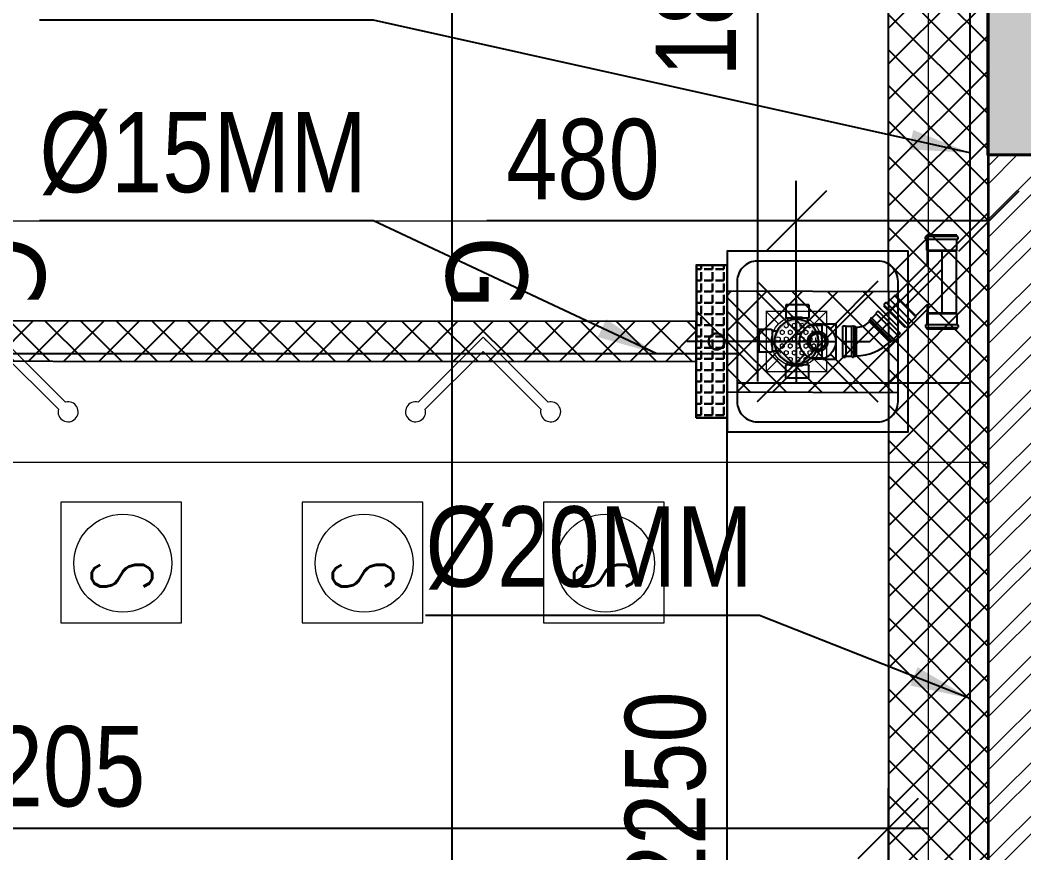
# Model space of a CAD drawing. Header units: inches. Extents: x 5899882 to 5988838, y -468923 to -96891.
# Drawn here: x 5951465 to 5953961, y -276803 to -274730 of the extents above; entities that cross this region are included whole.
import ezdxf

# ---------------------------------------------------------------- set-up
doc = ezdxf.new("R2010")
doc.units = ezdxf.units.IN
doc.header["$MEASUREMENT"] = 0
doc.linetypes.add('1', pattern=[0])
doc.layers.get('Defpoints').update_dxf_attribs({"color": 8})
for name, color, linetype in [('0- SLC ARCH LAYOUT', 7, 'Continuous'), ('0- SLC DIMENSION', 7, 'Continuous'), ('0-SLC RCC 2ND. FLOOR', 7, 'Continuous'), ('0-SLC-40 MM Waste water pipe', 3, 'Continuous'), ('0-SLC-75MM WASTE PIPE', 6, 'Continuous'), ('0-SLC-DOMESTIC LINE', 5, 'DOMESTIC_LINE'), ('0-SLC-Multi nahani trap', 6, 'Continuous'), ('0-SLC-Raised portion', 1, 'Continuous'), ('0-SLC-Toilet fixture', 5, 'Continuous'), ('A-WALL-PATT', 252, 'Continuous')]:
    doc.layers.add(name, color=color, linetype=linetype)
for name, color, linetype, lineweight in [('0-SLC-100 mm Multi nahani trap jali', 253, 'Continuous', 13), ('ARCL-HATCH-B', 8, 'Continuous', 5), ('ARLC-COL', 8, 'Continuous', 30), ('ARLC-FUR (NOMN)', 8, 'Continuous', 9), ('ARLC-FURN', 8, 'Continuous', 9), ('ARLC-GAS BURNER', 8, 'Continuous', 5), ('ARLC-HATCH-C', 8, 'Continuous', 5), ('ARLC-SINK', 8, 'Continuous', 9), ('ARLC-WALL', 8, 'Continuous', 15)]:
    doc.layers.add(name, color=color, linetype=linetype, lineweight=lineweight)
doc.styles.add('ARIAL', font='tahoma.ttf')
doc.styles.add('RS', font='simplex8.shx', dxfattribs={"width": 0.6, "height": 150})
doc.styles.get("Standard").update_dxf_attribs({"font": 'arial.ttf'})
doc.styles.add('swis cn bt', font='swissc.ttf')
doc.linetypes.add('DOMESTIC_LINE', pattern='A,0.5,-0.2,["DWS",ARIAL,S=0.1,R=0,X=-0.1,Y=-0.05],-0.25', length=0.95)
doc.dimstyles.new('SLC', dxfattribs={"dimtxt": 200, "dimasz": 150, "dimexe": 100, "dimexo": 0, "dimgap": 50, "dimtad": 1, "dimdec": 0, "dimrnd": 5, "dimzin": 1, "dimdsep": 46, "dimtxsty": 'swis cn bt', "dimblk": 'OBLIQUE', "dimcen": 60, "dimdle": 100, "dimclrd": 256, "dimclre": 256, "dimclrt": 256, "dimazin": 0, "dimtfac": 1, "dimtdec": 0, "dimtofl": 0, "dimtmove": 0, "dimatfit": 3, "dimfxl": 0.18, "dimtolj": 1, "dimtzin": 0, "dimarcsym": 0})

# ---------------------------------------------------------------- blocks, each defined once
blk = doc.blocks.new('SINK1')
at = {"color": 0}
for p, q in [((5972703.299730833, -133859.151868508), (5972821.479925681, -133977.3320633546)), ((5972885.119535987, -133977.3320633546), (5973003.299730835, -133859.151868508)), ((5972703.299730833, -134159.1518685084), (5972821.479925681, -134040.9716736618)), ((5972885.119535987, -134040.9716736618), (5973003.299730835, -134159.1518685084))]:
    blk.add_line(p, q, dxfattribs=at)
blk.add_lwpolyline([(5973078.299730834, -134234.1518685082), (5973078.299730834, -133784.1518685082), (5972628.299730835, -133784.1518685082), (5972628.299730835, -134234.1518685082)], close=True, dxfattribs=at)
blk.add_lwpolyline([(5973053.299730834, -134159.1518685082), (5973053.299730834, -133859.1518685082, 0.4142135623758229), (5973003.299730835, -133809.1518685082), (5972703.299730833, -133809.1518685082, 0.4142135623758229), (5972653.299730835, -133859.1518685082), (5972653.299730835, -134159.1518685082, 0.4142135623758227), (5972703.299730833, -134209.1518685082), (5973003.299730835, -134209.1518685082, 0.4142135623758229)], format="xyb", close=True, dxfattribs=at)
for radius in [45, 25]:
    blk.add_circle((5972853.299730834, -134009.1518685081), radius, dxfattribs=at)
blk = doc.blocks.new('GAS')
at = {"layer": 'ARLC-GAS BURNER'}
for points in [[(5808683.244231747, -109247.083355071), (5808674.405396984, -109238.2445203066), (5808835.872781388, -109076.7771359021)], [(5808853.550450919, -109382.0342351813), (5808709.760736044, -109238.2445203067), (5808853.550450919, -109094.4548054319)], [(5808683.244231747, -109229.4056855422), (5808674.405396984, -109238.2445203066), (5808835.872781388, -109399.7119047111)]]:
    blk.add_lwpolyline(points, dxfattribs=at)
for centre, start, end in [((5808860.020927047, -109070.3066597753), 254.999999976598, 195.0000000364198), ((5808860.020927047, -109406.1823808379), 164.9999999651099, 105.0000000234019)]:
    blk.add_arc(centre, 24.99999999999998, start, end, dxfattribs=at)
at = {"layer": 'ARLC-GAS BURNER', "insert": (5808513.50341064, -109230.7003649414), "char_height": 200, "attachment_point": 5, "style": 'ARIAL'}
blk.add_mtext('\\A1;G', dxfattribs=at)
blk = doc.blocks.new('A$C3DAD2E9A')
at = {"layer": 'ARCL-HATCH-B'}
h = blk.add_hatch(dxfattribs=at)
h.set_pattern_fill('ANSI32', color=256, scale=250)
h.set_pattern_definition([(45, (-5806111.699348602, 109613.299867685), (-66.29126073623883, 66.29126073623884), []), (45, (-5806067.505174852, 109613.299867685), (-66.29126073623883, 66.29126073623884), [])])
h.paths.add_polyline_path([(8887.21052536089, -1018.500000001834), (8687.21052536089, -1018.500000001834), (8687.21052536089, -3158.500000001834), (8887.21052536089, -3158.500000001834)])
at = {"layer": 'ARLC-HATCH-C', "ltscale": 0.1}
blk.add_hatch(color=256, dxfattribs=at).paths.add_polyline_path([(8687.21052536089, -1018.500000001834), (8687.21052536089, 181.4999999981665), (8917.21052536089, 181.4999999981665), (8917.21052536089, -1018.500000001834)])
at = {"layer": 'ARLC-COL'}
blk.add_lwpolyline([(8917.21052536089, 181.4999999981665), (8917.21052536089, -1018.500000001834), (8687.21052536089, -1018.500000001834), (8687.21052536089, 181.4999999981665)], close=True, dxfattribs=at)
at = {"layer": 'ARLC-FUR (NOMN)'}
for centre in [(6534.35767915193, -2035.402599344015), (7134.35767915193, -2035.402599344015), (7734.35767915193, -2035.402599344015)]:
    blk.add_circle(centre, 121.8124338106163, dxfattribs=at)
at = {"layer": 'ARLC-FURN'}
for p, q in [((2052.245336029679, -1183.50000000374), (8687.210525361821, -1183.500000003711)), ((2052.245336029679, -1783.500000003725), (8687.210525361821, -1783.500000003711))]:
    blk.add_line(p, q, dxfattribs=at)
for points in [[(6380.245336029679, -1883.500000003711), (6380.245336029679, -2183.500000003711), (6680.245336029679, -2183.500000003711), (6680.245336029679, -1883.500000003711)], [(6980.245336029679, -1883.500000003711), (6980.245336029679, -2183.500000003711), (7280.245336029679, -2183.500000003711), (7280.245336029679, -1883.500000003711)], [(7580.245336029679, -1883.500000003711), (7580.245336029679, -2183.500000003711), (7880.245336029679, -2183.500000003711), (7880.245336029679, -1883.500000003711)]]:
    blk.add_lwpolyline(points, close=True, dxfattribs=at)
at = {"layer": 'ARLC-WALL'}
blk.add_line((8537.210525369272, 5491.499999995212), (8537.210525369272, -3883.500000003696), dxfattribs=at)
at = {"layer": 'ARLC-WALL', "ltscale": 0.1}
blk.add_line((8687.21052536089, -1018.500000001834), (8687.21052536089, -3158.500000001834), dxfattribs=at)
at = {"layer": 'ARLC-GAS BURNER', "rotation": 270.0000000000002}
for p in [(115468.4898563121, 5807201.520927045), (116668.4898563121, 5807201.520927045)]:
    blk.add_blockref('GAS', p, dxfattribs=at)
at = {"layer": 'ARLC-SINK', "rotation": 180.0000000000001}
blk.add_blockref('SINK1', (5981115.510256198, -135492.6518684888), dxfattribs=at)
at = {"layer": 'ARLC-FUR (NOMN)', "style": 'RS', "width": 0.6}
for p in [(6606.890170818195, -2105.173395540813), (7206.890170818195, -2105.173395540813), (7806.890170818195, -2105.173395540813)]:
    blk.add_text('S ', height=150, rotation=90.00000000000024, dxfattribs=at).set_placement(p)
blk = doc.blocks.new('FD COVER')
at = {"layer": '0-SLC-100 mm Multi nahani trap jali'}
h = blk.add_hatch(color=1, dxfattribs=at)
h.paths.add_polyline_path([(52.42478098189464, 6.050435e-10, 1.000000078138127), (-52.42478098084241, 6.050435e-10, 1.000000078138127)])
h.paths.add_polyline_path([(-49.71315437835783, 6.050435e-10, -1), (49.71315437941008, 6.050435e-10, -1)], flags=16)
h = blk.add_hatch(dxfattribs=at)
h.set_pattern_fill('HEX', color=1, scale=45.19377670807633, style=0)
h.set_pattern_definition([(0, (-4759.383808100866, 4380.385599033102), (0, 9.784739682974397), [5.649222088509541, -11.29844417701908]), (120, (-4759.383808100866, 4380.385599033102), (-8.473833134873521, -4.892369841487196), [5.649222088509535, -11.29844417701907]), (59.99999999999999, (-4753.734586012357, 4380.385599033102), (-8.473833134873521, 4.892369841487199), [5.649222088509541, -11.29844417701908])])
h.paths.add_polyline_path([(-49.71315437888396, 0, 1), (49.71315437888396, 0, 1)])
at = {"layer": '0-SLC-100 mm Multi nahani trap jali', "color": 1, "ltscale": 3}
for p, q in [((-75, 75), (-44.19417382415895, 44.19417382415949)), ((75, 75), (44.19417382415923, 44.19417382415923)), ((-44.19417382415922, -44.19417382415922), (-75, -75)), ((44.19417382415949, -44.19417382415895), (75, -75))]:
    blk.add_line(p, q, dxfattribs=at)
at = {"layer": '0-SLC-100 mm Multi nahani trap jali', "color": 1, "ltscale": 3, "const_width": 3.75}
blk.add_lwpolyline([(-75, -75), (75, -75), (75, 75), (-75, 75)], close=True, dxfattribs=at)
at = {"layer": '0-SLC-100 mm Multi nahani trap jali', "color": 1, "ltscale": 3}
blk.add_circle((0, 0), 62.5, dxfattribs=at)
blk = doc.blocks.new('A$C52224D05')
at = {"layer": '0-SLC-Multi nahani trap', "linetype": 'Continuous'}
h = blk.add_hatch(color=256, dxfattribs=at)
h.paths.add_polyline_path([(58.08742602542043, 9.313226e-10, 1.000000078138127), (-57.91257397457957, 9.313226e-10, 1.000000078138127)])
h.paths.add_polyline_path([(-54.91257397457957, 9.313226e-10, -1), (55.08742602542042, 9.313226e-10, -1)], flags=16)
for p, q in [((0, 103.7312996429391), (0, -103.7312996429391)), ((-25.91600441420451, 91.37098850309849), (-25.91600441420451, 77.78655081707984)), ((31.06073977099732, 91.37098850309849), (-25.91600441420451, 91.37098850309849)), ((-25.91600441420451, 77.78655081707984), (-25.91600441420451, 60.20819780742749)), ((31.06073977099732, 91.37098850309849), (31.06073977099732, 77.78655081707984)), ((31.06073977099732, 77.78655081707984), (31.06073977099732, 60.20819780742749)), ((28.73515838012099, 57.88261641003192), (-23.59042301634326, 57.88261641003192)), ((-22.42763231787831, 57.88261641003192), (-22.42763231787831, 50.1803960511461)), ((27.57236768119037, 57.88261641003192), (27.57236768119037, 47.64008797379211)), ((-78.16838792851195, 26.74418604793027), (-93.74269066937269, 26.74418604793027)), ((-93.74269066937269, -30.23255813727156), (-93.74269066937269, 26.74418604793027)), ((-62.57989996718243, 26.74418604793027), (-78.16838792851195, 26.74418604793027)), ((41.11180901946499, 41.00000000046565), (62.99270941969007, 41.00000000046565)), ((62.99270941969007, -41.49999999767167), (62.99270941969007, 41.50000000093132)), ((65.49270941643043, 44.00000000046566), (73.99270941829309, 44.00000000046566)), ((73.99270941829309, 44.00000000046566), (97.79270941950381, 44.00000000046566)), ((97.79270941950381, -44), (97.79270941950381, 44.00000000046566)), ((-96.31505834776907, 0), (95.2203417411074, 0)), ((-60.2543185763061, -27.9069767431356), (-60.2543185763061, 24.41860465379432)), ((-60.2543185763061, 23.2558139548637), (-50.5343807558529, 23.2558139548637)), ((-78.16838792851195, -30.23255813727156), (-93.74269066937269, -30.23255813727156)), ((-62.57989996718243, -30.23255813727156), (-77.72195845888926, -30.23255813727156)), ((-60.2543185763061, -26.74418604420498), (-50.5343807558529, -26.74418604420498)), ((27.57236768119037, -57.88261641003192), (27.57236768119037, -47.64008797379211)), ((41.11180901946499, -41.00000000046565), (62.99270941969007, -41.00000000046565)), ((65.49270941643043, -44), (73.99270941829309, -44)), ((73.99270941829309, -44), (97.79270941950381, -44)), ((-25.91600441420451, -77.78655081707984), (-25.91600441420451, -60.20819780742749)), ((28.73515838012099, -57.88261641003192), (-23.59042301634326, -57.88261641003192)), ((-22.42763231787831, -57.88261641003192), (-22.42763231787831, -50.18039605068043)), ((31.06073977099732, -77.78655081707984), (31.06073977099732, -60.20819780742749)), ((-25.91600441420451, -91.37098850309849), (-25.91600441420451, -77.78655081707984)), ((31.06073977099732, -91.37098850309849), (-25.91600441420451, -91.37098850309849)), ((31.06073977099732, -91.37098850309849), (31.06073977099732, -77.78655081707984))]:
    blk.add_line(p, q, dxfattribs=at)
blk.add_circle((0.0874260249547661, 0), 55, dxfattribs=at)
for centre, radius, start, end in [((-23.59042301634326, 60.20819780742749), 2.325581395348836, 180, 270), ((28.73515838012099, 60.20819780742749), 2.325581395348836, 270, 0), ((-62.57989996718243, 24.41860465379432), 2.325581395348836, 0, 90), ((65.49270941643043, 41.50000000093132), 2.5, 90, 180), ((-62.57989996718243, -27.9069767431356), 2.325581395348836, 270, 0), ((65.49270941643043, -41.49999999767167), 2.5, 180, 270), ((-23.59042301634326, -60.20819780742749), 2.325581395348836, 90, 180), ((28.73515838012099, -60.20819780742749), 2.325581395348836, 0, 90)]:
    blk.add_arc(centre, radius, start, end, dxfattribs=at)
blk = doc.blocks.new('A$C23A5667F')
at = {"color": 0}
for p, q in [((-192.6913607968017, 121.9806826775893), (-121.9806826785207, 192.6913607963361)), ((-190.9235938440542, 117.8558931206353), (-117.8558931215666, 190.9235938433558)), ((-183.8525260319001, 110.784825308714), (-110.7848253096454, 183.8525260314345)), ((-119.0344044235535, 189.7450825413689), (-121.9806826785207, 192.6913607963361)), ((-110.784825310111, 187.3880599373951), (-114.3203592158388, 190.9235938433558)), ((-86.8694213014096, 157.580099419225), (-111.9633366118651, 182.6740147294476)), ((-157.3360217374283, 86.62534361844881), (-86.62534361938015, 157.3360217371955)), ((-153.8004878314677, 86.62534361844881), (-86.62534361891448, 153.8004878307692)), ((-86.62534361914732, 156.9908437686972), (-86.62534361891448, 153.8004878307692)), ((-86.62534361891448, 153.8004878307692), (19.67514421232045, 47.49999999953433)), ((-189.7450825420674, 119.0344044226222), (-192.6913607968017, 121.9806826775893)), ((-187.3880599383264, 110.784825308714), (-190.9235938440542, 114.3203592146747)), ((-157.5800994199235, 86.86942130047831), (-182.6740147301461, 111.9633366107009)), ((-156.99084376893, 86.62534361844881), (-153.8004878314677, 86.62534361844881)), ((-153.8004878314677, 86.62534361844881), (-114.6751442127861, 47.49999999953433)), ((-193.3345188032836, 50.00000000046566), (-197.5011854700278, 50.00000000046566)), ((-197.5011854716576, -49.99999999953434), (-197.5011854700278, 50.00000000046566)), ((-193.3345188049134, -51.66666666604577), (-193.3345188032836, 51.66666666744276)), ((-185.8345188032835, 54.16666666697711), (-190.8345188032835, 54.16666666697711)), ((-183.3345188049134, -51.66666666604577), (-183.3345188030507, 51.66666666697711)), ((-147.846363438759, 50), (-183.3345188032835, 50.00000000046566)), ((-147.5011854716576, -50), (-147.5011854700278, 50)), ((-147.2571077877655, 49.75592231750488), (-145.0011854700278, 47.49999999953433)), ((-145.0011854716576, -47.5), (-145.0011854700278, 47.49999999953433)), ((63.43635557335801, 49.75592231750488), (61.1804332556203, 47.49999999953433)), ((61.18043325725011, -47.5), (61.1804332556203, 47.49999999953433)), ((63.68043325701727, -50), (63.6804332556203, 50)), ((64.02561122435145, 50), (99.51376658864321, 50.00000000046566)), ((99.513766590273, -51.66666666604577), (99.51376658864321, 51.66666666697711)), ((102.013766588876, 54.16666666697711), (107.0137665886432, 54.16666666697711)), ((109.513766590273, -51.66666666604577), (109.5137665891088, 51.66666666744276)), ((109.5137665891088, 50.00000000046566), (113.6804332556203, 50.00000000046566)), ((113.6804332570173, -49.99999999953434), (113.6804332556203, 50.00000000046566)), ((-193.3345188049134, -49.99999999953434), (-197.5011854716576, -49.99999999953434)), ((-185.8345188049134, -54.16666666604577), (-190.8345188051462, -54.16666666604577)), ((-147.846363440156, -50), (-183.3345188049134, -49.99999999953434)), ((-147.2571077893953, -49.75592231750488), (-145.0011854716576, -47.5)), ((63.436355574755, -49.75592231750488), (61.18043325725011, -47.5)), ((64.0256112255156, -50), (99.513766590273, -49.99999999953434)), ((102.013766590273, -54.16666666604577), (107.0137665905058, -54.16666666604577)), ((109.513766590273, -49.99999999953434), (113.6804332570173, -49.99999999953434))]:
    blk.add_line(p, q, dxfattribs=at)
at = {"color": 8}
for points in [[(-120.2129157250747, 120.212915724609), (0, 0)], [(61.18043325631878, 0), (-145.0011854709591, 0)]]:
    blk.add_lwpolyline(points, dxfattribs=at)
at = {"color": 0}
for points in [[(-145.0011854700278, 47.49999999953433), (-114.6751442127861, 47.49999999953433)], [(19.67514421232045, 47.49999999953433), (61.1804332556203, 47.49999999953433)], [(61.18043325725011, -47.5), (-145.0011854716576, -47.5)]]:
    blk.add_lwpolyline(points, dxfattribs=at)
for centre, radius, start, end in [((-116.0881261685863, 189.1558268903754), 2.499999999997462, 45.00000000943295, 134.999999990567), ((-112.5525922628585, 185.6202929848804), 2.499999999997462, 314.999999990567, 45.00000000943295), ((-87.45867695240305, 156.9908437686972), 0.8333333333324889, 0, 45.00000000943295), ((-189.1558268910739, 116.088126167655), 2.499999999997462, 134.999999990567, 225.000000009433), ((-185.6202929851133, 112.5525922616944), 2.499999999997462, 225.000000009433, 314.999999990567), ((-156.99084376893, 87.45867695193735), 0.8333333333324889, 225.000000009433, 270), ((-190.8345188032835, 51.66666666697711), 2.499999999997462, 90, 180), ((-185.8345188032835, 51.66666666697711), 2.499999999997462, 0, 90), ((-147.846363438759, 49.16666666651146), 0.8333333333324889, 45.00000000943295, 90), ((64.02561122435145, 49.16666666651146), 0.8333333333324889, 90, 134.999999990567), ((102.013766588876, 51.66666666697711), 2.499999999997462, 90, 180), ((107.013766588876, 51.66666666697711), 2.499999999997462, 0, 90), ((-190.8345188049134, -51.66666666604577), 2.499999999997462, 180, 270), ((-185.8345188049134, -51.66666666604577), 2.499999999997462, 270, 0), ((-147.846363440156, -49.16666666651146), 0.8333333333324889, 270, 314.999999990567), ((64.0256112255156, -49.16666666651146), 0.8333333333324889, 225.000000009433, 270), ((102.013766590273, -51.66666666604577), 2.499999999997462, 180, 270), ((107.013766590273, -51.66666666604577), 2.499999999997462, 270, 0)]:
    blk.add_arc(centre, radius, start, end, dxfattribs=at)
blk = doc.blocks.new('1248')
at = {"color": 0}
for p, q in [((-21.3961457957048, 74.33709508599712), (-19.46349067252595, 74.95116761303505)), ((-19.46349067252595, 74.95116761303505), (-14.99072858493309, 70.47801269276533)), ((-21.3961457957048, 74.33709508599712), (-74.33522079500837, 21.40265661221929)), ((-15.58175697969273, 68.61844848259352), (-68.61708484450355, 15.58776557364035)), ((-57.93378595379181, 4.903528393246233), (-4.898458089097402, 57.9342113021994)), ((-1.488584969774819, 54.52403870108536), (-54.52391283423641, 1.493355792248619)), ((-52.08302221598568, -0.9477492038859054), (0.9523056485923008, 52.08293370483443)), ((-52.08302221598568, -0.9477492038859054), (0.9523056485923008, 52.08293370483443)), ((-15.58175697969273, 68.61844848259352), (-14.99072858493309, 70.47801269276533)), ((-4.898458089097402, 57.9342113021994), (-15.58175697969273, 68.61844848259352)), ((-4.898458089097402, 57.9342113021994), (-2.962289048940873, 58.54940032598097)), ((-2.962289048940873, 58.54940032598097), (-0.8732262110570443, 56.46015401044859)), ((-1.488584969774819, 54.52403870108536), (-0.8732262110570443, 56.46015401044859)), ((0.9523056485923008, 52.08293370483443), (-1.488584969774819, 54.52403870108536)), ((0.8416492305696008, 49.27756771061104), (0.9523056485923008, 52.08293370483443)), ((0.8416492305696008, 49.27756771061104), (-49.27764686057343, -0.8373388178879395)), ((34.24933312076611, -35.43964225519449), (34.25244122289587, 35.43664633517619)), ((34.25244122289587, 35.43664633517619), (36.1580692374846, 37.49841844127514)), ((36.1580692374846, 37.49841844127514), (36.15478030010127, -37.50158148654737)), ((36.1580692374846, 37.49841844127514), (36.15478030010127, -37.50158148654737)), ((36.1580692374846, 37.49841844127514), (39.61016123718582, 37.49826705839951)), ((39.60687229956965, -37.50173286930658), (39.61016123718582, 37.49826705839951)), ((39.61016123718582, 37.49826705839951), (40.54423521808348, 39.30234980932437)), ((43.49874577869194, 39.302220246871), (40.54423521808348, 39.30234980932437)), ((44.43266152730211, 37.49805557949004), (43.49874577869194, 39.302220246871)), ((44.43266152730211, 37.49805557949004), (44.42937258980236, -37.50194434798323)), ((44.43266152730211, 37.49805557949004), (59.54179028223734, 37.49739300657529)), ((59.53850134497043, -37.50260692124721), (59.54179028223734, 37.49739300657529)), ((59.54179028223734, 37.49739300657529), (60.47586426325143, 39.30147575761657)), ((66.82376651617233, 39.30119738634676), (60.47586426325143, 39.30147575761657)), ((66.82376651617233, 39.30119738634676), (67.75768226652872, 37.49703271919861)), ((67.75439332914539, -37.50296720850747), (67.75768226652872, 37.49703271919861)), ((-74.33522079500837, 21.40265661221929), (-75.04170177713968, 19.46141865232494)), ((-75.04170177713968, 19.46141865232494), (-70.55325388605706, 14.97257655137218)), ((-68.61708484450355, 15.58776557364035), (-70.55325388605706, 14.97257655137218)), ((-57.93378595379181, 4.903528393246233), (-68.61708484450355, 15.58776557364035)), ((-57.93378595379181, 4.903528393246233), (-58.54914471390657, 2.967413085396401)), ((-58.54914471390657, 2.967413085396401), (-56.46008187602274, 0.878166769980453)), ((-54.52391283423641, 1.493355792248619), (-56.46008187602274, 0.878166769980453)), ((-52.08302221598568, -0.9477492038859054), (-54.52391283423641, 1.493355792248619)), ((-49.27764686057343, -0.8373388178879395), (-52.08302221598568, -0.9477492038859054)), ((34.24933312076611, -35.43964225519449), (36.15478030010127, -37.50158148654737)), ((36.15478030010127, -37.50158148654737), (39.60687229956965, -37.50173286930658)), ((39.60687229956965, -37.50173286930658), (40.54078805027528, -39.30589753657114)), ((43.49529861088377, -39.30602709925734), (40.54078805027528, -39.30589753657114)), ((44.42937258980236, -37.50194434798323), (43.49529861088377, -39.30602709925734)), ((44.42937258980236, -37.50194434798323), (59.53850134497043, -37.50260692124721)), ((59.53850134497043, -37.50260692124721), (60.47241709521038, -39.30677158816252)), ((66.8203193481313, -39.30704995943235), (60.47241709521038, -39.30677158816252)), ((67.75439332914539, -37.50296720850747), (66.8203193481313, -39.30704995943235))]:
    blk.add_line(p, q, dxfattribs=at)
at = {"color": 8}
blk.add_lwpolyline([(-47.86568329529837, 47.8698758491082), (0, 0), (67.75603779789526, -0.0029672445962206)], dxfattribs=at)
at = {"color": 0}
for major_axis, ratio, start_param, end_param in [((0.0007284844286851, 47.25085910002532), 0.9999998811360696, 2.3561660550722, 3.141564218468798), ((0.0048137524652744, 118.1271476661954), 0.9999998811396335, 2.356191388299226, 3.141589551693978)]:
    blk.add_ellipse((34.25451329140924, 82.68750539550092), major_axis=major_axis, ratio=ratio, start_param=start_param, end_param=end_param, dxfattribs=at)
blk = doc.blocks.new('A$C77C3199A')
at = {"layer": 'ARLC-HATCH-C', "ltscale": 0.1}
blk.add_hatch(color=0, dxfattribs=at).paths.add_polyline_path([(8684.999999046326, -1020), (8684.999999046326, 180), (8914.999999046326, 180), (8914.999999046326, -1020)])
at = {"layer": 'ARLC-COL', "color": 0}
blk.add_lwpolyline([(8914.999999046326, 180), (8914.999999046326, -1020), (8684.999999046326, -1020), (8684.999999046326, 180)], close=True, dxfattribs=at)
at = {"layer": 'ARLC-WALL', "color": 30, "ltscale": 0.1}
blk.add_line((8684.999999046326, -1020), (8684.999999046326, -3160), dxfattribs=at)
blk = doc.blocks.new('_OBLIQUE')
at = {"color": 0, "linetype": 'ByBlock'}
blk.add_line((-0.5, -0.5), (0.5, 0.5), dxfattribs=at)
blk = doc.blocks.new('*D346')
at = {"layer": '0- SLC DIMENSION', "lineweight": -2, "transparency": 16777216}
for p, q in [((5952539.308657853, -278030.0162542238), (5952539.308657853, -267730.0280745073)), ((5953623.287224021, -267830.0280745073), (5952439.308657853, -267830.0280745073)), ((5953624.424282954, -277930.0162542238), (5952439.308657853, -277930.0162542238))]:
    blk.add_line(p, q, dxfattribs=at)
at = {"layer": 'Defpoints', "color": 0, "transparency": 16777216}
for p in [(5952539.308657853, -267830.0280745073), (5953623.287224021, -267830.0280745073), (5953624.424282954, -277930.0162542238)]:
    blk.add_point(p, dxfattribs=at)
at = {"layer": '0- SLC DIMENSION', "lineweight": -2, "transparency": 16777216, "xscale": 150, "yscale": 150, "zscale": 150}
for p, rotation in [((5952539.308657853, -267830.0280745073), 90), ((5952539.308657853, -277930.0162542238), 270)]:
    blk.add_blockref('_OBLIQUE', p, dxfattribs=dict(at, rotation=rotation))
at = {"layer": '0- SLC DIMENSION', "transparency": 16777216, "insert": (5952386.64632019, -272880.0221643646), "char_height": 200, "attachment_point": 5, "rotation": 90, "style": 'swis cn bt'}
blk.add_mtext('\\A1;10100', dxfattribs=at)
blk = doc.blocks.new('*D351')
at = {"layer": '0- SLC DIMENSION', "lineweight": -2, "transparency": 16777216}
for p, q in [((5949418.45896226, -277678.2856326913), (5949418.45896226, -276641.5)), ((5953624.410208222, -277680.051343483), (5953624.410208222, -276641.5)), ((5949318.45896226, -276741.5), (5953724.410208222, -276741.5))]:
    blk.add_line(p, q, dxfattribs=at)
at = {"layer": 'Defpoints', "color": 0, "transparency": 16777216}
for p in [(5953624.410208222, -276741.5), (5949418.45896226, -277678.2856326913), (5953624.410208222, -277680.051343483)]:
    blk.add_point(p, dxfattribs=at)
at = {"layer": '0- SLC DIMENSION', "lineweight": -2, "transparency": 16777216, "xscale": 150, "yscale": 150, "zscale": 150, "rotation": 180}
blk.add_blockref('_OBLIQUE', (5949418.45896226, -276741.5), dxfattribs=at)
at = {"layer": '0- SLC DIMENSION', "lineweight": -2, "transparency": 16777216, "xscale": 150, "yscale": 150, "zscale": 150}
blk.add_blockref('_OBLIQUE', (5953624.410208222, -276741.5), dxfattribs=at)
at = {"layer": '0- SLC DIMENSION', "transparency": 16777216, "insert": (5951521.434585242, -276588.7077922078), "char_height": 200, "attachment_point": 5, "style": 'swis cn bt'}
blk.add_mtext('\\A1;4205', dxfattribs=at)
blk = doc.blocks.new('*D354')
at = {"layer": '0- SLC DIMENSION', "lineweight": -2, "transparency": 16777216}
for p, q in [((5953394.947156975, -275530.0347612816), (5953394.947156975, -275130.028073)), ((5953874.15395355, -275529.9807853522), (5953874.15395355, -275130.028073)), ((5953394.947156975, -275230.028073), (5952625.993506494, -275230.028073)), ((5953874.15395355, -275230.028073), (5953294.947156975, -275230.028073))]:
    blk.add_line(p, q, dxfattribs=at)
at = {"layer": 'Defpoints', "color": 0, "transparency": 16777216}
for p in [(5953874.15395355, -275230.028073), (5953394.947156975, -275530.0347612816), (5953874.15395355, -275529.9807853522)]:
    blk.add_point(p, dxfattribs=at)
at = {"layer": '0- SLC DIMENSION', "lineweight": -2, "transparency": 16777216, "xscale": 150, "yscale": 150, "zscale": 150, "rotation": 180}
blk.add_blockref('_OBLIQUE', (5953394.947156975, -275230.028073), dxfattribs=at)
at = {"layer": '0- SLC DIMENSION', "lineweight": -2, "transparency": 16777216, "xscale": 150, "yscale": 150, "zscale": 150}
blk.add_blockref('_OBLIQUE', (5953874.15395355, -275230.028073), dxfattribs=at)
at = {"layer": '0- SLC DIMENSION', "transparency": 16777216, "insert": (5952864.5, -275077.3657353376), "char_height": 200, "attachment_point": 5, "style": 'swis cn bt'}
blk.add_mtext('\\A1;480', dxfattribs=at)
blk = doc.blocks.new('*D355')
at = {"layer": '0- SLC DIMENSION', "lineweight": -2, "transparency": 16777216}
for p, q in [((5953223.287224981, -277881.5169692873), (5953223.287224981, -275430.0347612816)), ((5953394.947156975, -275530.0347612816), (5953123.287224981, -275530.0347612816)), ((5953448.384739916, -277781.5169692873), (5953123.287224981, -277781.5169692873))]:
    blk.add_line(p, q, dxfattribs=at)
at = {"layer": 'Defpoints', "color": 0, "transparency": 16777216}
for p in [(5953223.287224981, -275530.0347612816), (5953394.947156975, -275530.0347612816), (5953448.384739916, -277781.5169692873)]:
    blk.add_point(p, dxfattribs=at)
at = {"layer": '0- SLC DIMENSION', "lineweight": -2, "transparency": 16777216, "xscale": 150, "yscale": 150, "zscale": 150}
for p, rotation in [((5953223.287224981, -275530.0347612816), 90), ((5953223.287224981, -277781.5169692873), 270)]:
    blk.add_blockref('_OBLIQUE', p, dxfattribs=dict(at, rotation=rotation))
at = {"layer": '0- SLC DIMENSION', "transparency": 16777216, "insert": (5953070.495017189, -276655.7758652834), "char_height": 200, "attachment_point": 5, "rotation": 90, "style": 'swis cn bt'}
blk.add_mtext('\\A1;2250', dxfattribs=at)
blk = doc.blocks.new('*D356')
at = {"layer": '0- SLC DIMENSION', "lineweight": -2, "transparency": 16777216}
for p, q in [((5953299.179456931, -275630.0347612816), (5953299.179456931, -273602.0658949334)), ((5953394.947156975, -273702.0658949334), (5953199.179456931, -273702.0658949334)), ((5953394.947156975, -275530.0347612816), (5953199.179456931, -275530.0347612816))]:
    blk.add_line(p, q, dxfattribs=at)
at = {"layer": 'Defpoints', "color": 0, "transparency": 16777216}
for p in [(5953299.179456931, -273702.0658949334), (5953394.947156975, -273702.0658949334), (5953394.947156975, -275530.0347612816)]:
    blk.add_point(p, dxfattribs=at)
at = {"layer": '0- SLC DIMENSION', "lineweight": -2, "transparency": 16777216, "xscale": 150, "yscale": 150, "zscale": 150}
for p, rotation in [((5953299.179456931, -273702.0658949334), 90), ((5953299.179456931, -275530.0347612816), 270)]:
    blk.add_blockref('_OBLIQUE', p, dxfattribs=dict(at, rotation=rotation))
at = {"layer": '0- SLC DIMENSION', "transparency": 16777216, "insert": (5953146.517119268, -274616.0503281065), "char_height": 200, "attachment_point": 5, "rotation": 90, "style": 'swis cn bt'}
blk.add_mtext('\\A1;1830', dxfattribs=at)

msp = doc.modelspace()

# ---------------------------------------------------------------- block references
at = {"layer": '0- SLC ARCH LAYOUT'}
msp.add_blockref('A$C3DAD2E9A', (5945186.076699616, -274046.5280729962), dxfattribs=at)

# ---------------------------------------------------------------- next in the draw order: hatches: boundary and pattern name
at = {"layer": '0-SLC-Raised portion'}
h = msp.add_hatch(dxfattribs=at)
h.set_pattern_fill('ANSI37', color=4, scale=500, angle=270)
h.set_pattern_definition([(314.9999999999999, (8727842.9527908, 325202.5626149558), (44.19417382415924, 44.1941738241592), []), (44.99999999999994, (8727842.9527908, 325202.5626149558), (-44.1941738241592, 44.19417382415924), [])])
h.paths.add_polyline_path([(5953624.424282954, -277930.0162542238), (5953874.424283908, -277930.0162512044), (5953873.287224974, -267835.0280714889), (5953623.287224021, -267835.0280745073)])
h = msp.add_hatch(dxfattribs=at)
h.set_pattern_fill('ANSI37', color=4, scale=500, angle=270)
h.set_pattern_definition([(315, (0, 0), (44.19417382415923, 44.19417382415921), []), (45, (0, 0), (-44.19417382415921, 44.19417382415923), [])])
h.paths.add_polyline_path([(5953223.287223471, -275405.030122752), (5953223.287226491, -275655.0713627326), (5953648.287226491, -275656.8090448226), (5953648.287223472, -275406.767804842)])
h = msp.add_hatch(dxfattribs=at)
h.set_pattern_fill('ANSI37', color=4, scale=500, angle=180.1924967721426)
h.set_pattern_definition([(225.1924967721426, (6569867.017430535, -3047072.668900472), (44.34240339707564, -44.04544540552421), []), (315.1924967721426, (6569867.017430535, -3047072.668900472), (44.04544540552421, 44.34240339707564), [])])
h.paths.add_polyline_path([(5949944.68873196, -275478.1848529698), (5949945.528797571, -275578.2246817583), (5953147.081260749, -275580.0273674522), (5953146.241195139, -275479.9875386627)])
at = {"layer": 'A-WALL-PATT', "lineweight": 30}
h = msp.add_hatch(dxfattribs=at)
h.set_pattern_fill('ANGLE', color=8, scale=4, angle=-270)
h.set_pattern_definition([(90, (5944776.822315923, -307536.9362150179), (-27.94, 2.213249473522656e-14), [20.32, -7.62]), (180, (5944776.822315923, -307536.9362150179), (-2.383249473522656e-14, -27.94), [20.32, -7.62])])
h.paths.add_polyline_path([(5953146.635544756, -275720.0074529992), (5953146.686911131, -275340.0074531157), (5953223.312908445, -275340.0486930925), (5953223.261542071, -275720.048692978)])

# ---------------------------------------------------------------- next in the draw order: linework, layer by layer
at = {"layer": '0-SLC-40 MM Waste water pipe', "lineweight": 30}
for centre, radius in [((5953197.039861954, -275530.0074530002), 19.9999999994761), ((5953197.039861954, -275530.0074530002), 19.9999999994761), ((5953448.287224981, -275530.0280729886), 19.99999999906868)]:
    msp.add_circle(centre, radius, dxfattribs=at)
at = {"layer": '0-SLC-DOMESTIC LINE', "color": 5, "linetype": '1', "const_width": 5}
for points in [[(5953577, -267862.5), (5953827, -267862.5), (5953827.253274132, -277881.6076040199)], [(5949842.429696772, -275607.9682868028), (5949894.470733006, -275607.9682868028), (5949894.470733006, -275560.4682868028), (5953248.287224982, -275560.4682868028)], [(5953248.287224981, -275560.468286803), (5953248.287224982, -275633), (5953827, -275633)]]:
    msp.add_lwpolyline(points, dxfattribs=at)
at = {"layer": '0-SLC-Raised portion', "color": 4}
for points in [[(5953624.424282954, -277930.0162542238), (5953874.424283908, -277930.0162512044), (5953873.287224974, -267835.0280714889), (5953623.287224021, -267835.0280745073)], [(5953223.287223471, -275405.030122752), (5953223.287226491, -275655.0713627326), (5953648.287226491, -275656.8090448226), (5953648.287223472, -275406.767804842)], [(5949944.68873196, -275478.1848529698), (5949945.528797571, -275578.2246817583), (5953147.081260749, -275580.0273674522), (5953146.241195139, -275479.9875386627)]]:
    msp.add_lwpolyline(points, close=True, dxfattribs=at)
at = {"layer": 'A-WALL-PATT', "color": 8, "lineweight": 30}
msp.add_lwpolyline([(5953146.635544756, -275720.0074529992), (5953146.686911131, -275340.0074531157), (5953223.312908445, -275340.0486930925), (5953223.261542071, -275720.048692978)], close=True, dxfattribs=at)

# ---------------------------------------------------------------- next in the draw order: block references
at = {"layer": '0-SLC RCC 2ND. FLOOR'}
msp.add_blockref('A$C77C3199A', (5945186.076699616, -274046.5280729962), dxfattribs=at)
at = {"layer": '0-SLC-100 mm Multi nahani trap jali', "lineweight": -3, "rotation": 270}
msp.add_blockref('FD COVER', (5953395.581941304, -275530.0347612816), dxfattribs=at)
at = {"layer": '0-SLC-75MM WASTE PIPE'}
for name, p, xscale, yscale, zscale, rotation in [('A$C23A5667F', (5953757.257419577, -275350.9412660063), 0.75, 0.75, 0.75, 89.99945011324284), ('1248', (5953578.162230766, -275530.0336153865), 1.000059464691146, 1.000059464691146, 1.000059464691146, 45.00245651011884)]:
    msp.add_blockref(name, p, dxfattribs=dict(at, xscale=xscale, yscale=yscale, zscale=zscale, rotation=rotation))
at = {"layer": '0-SLC-Multi nahani trap', "linetype": 'Continuous', "extrusion": (0, 0, -1), "zscale": -1, "rotation": 180}
msp.add_blockref('A$C52224D05', (-5953395.494515278, -275530.0347612816), dxfattribs=at)
at = {"layer": '0-SLC-Toilet fixture', "color": 140, "rotation": 270}
msp.add_blockref('SINK1', (6087457.43909349, 5697323.271657845), dxfattribs=at)

# ---------------------------------------------------------------- next in the draw order: texts
at = {"layer": '0-SLC-DOMESTIC LINE', "linetype": '1', "char_height": 200, "width": 687.5945739665035, "attachment_point": 1}
for s, insert in [('{\\fSwis721 Cn BT|b0|i0|c0|p34;%%C15MM}', (5951512.866172349, -274958.528073)), ('{\\fSwis721 Cn BT|b0|i0|c0|p34;%%C20MM}', (5952472.929936136, -275940.3252907866))]:
    msp.add_mtext(s, dxfattribs=dict(at, insert=insert))

# ---------------------------------------------------------------- next in the draw order: dimensions: what is measured, and where the dimension line sits
at = {"layer": '0- SLC DIMENSION', "color": 1}
for base, p1, p2, picture, middle in [((5952539.308657853, -267830.0280745073), (5953624.424282954, -277930.0162542238), (5953623.287224021, -267830.0280745073), '*D346', (5952386.64632019, -272880.0221643646)), ((5953299.179456931, -273702.0658949334), (5953394.947156975, -275530.0347612816), (5953394.947156975, -273702.0658949334), '*D356', (5953146.517119268, -274616.0503281065)), ((5953223.287224981, -275530.0347612816), (5953448.384739916, -277781.5169692873), (5953394.947156975, -275530.0347612816), '*D355', (5953070.495017189, -276655.7758652834))]:
    dim = msp.add_linear_dim(base=base, p1=p1, p2=p2, angle=90, dimstyle='SLC', dxfattribs=at)
    dim.commit()
    dim.dimension.update_dxf_attribs({"geometry": picture, "text_midpoint": middle})
dim = msp.add_linear_dim(base=(5953874.15395355, -275230.028073), p1=(5953394.947156975, -275530.0347612816), p2=(5953874.15395355, -275529.9807853522), dimstyle='SLC', dxfattribs=at)
dim.commit()
dim.dimension.update_dxf_attribs({"geometry": '*D354', "text_midpoint": (5952864.5, -275230.028073), "dimtype": 160})
dim = msp.add_linear_dim(base=(5953624.410208222, -276741.5), p1=(5949418.45896226, -277678.2856326913), p2=(5953624.410208222, -277680.051343483), dimstyle='SLC', dxfattribs=at)
dim.commit()
dim.dimension.update_dxf_attribs({"geometry": '*D351', "text_midpoint": (5951521.434585242, -276588.7077922078)})

# ---------------------------------------------------------------- next in the draw order: leaders
at = {"layer": '0-SLC-DOMESTIC LINE', "linetype": '1'}
for points in [[(5953827.18195774, -275060.4485897757), (5952344, -274730.028073), (5951512.866172348, -274730.028073)], [(5953048, -275560.4682868028), (5952344, -275230.028073), (5951512.866172348, -275230.028073)], [(5953827.216288074, -276418.5000577302), (5953304.063763787, -276211.8252907866), (5952472.929936135, -276211.8252907866)]]:
    msp.add_leader(points, dimstyle='SLC', override={"dimgap": 50, "dimtad": 0, "dimfxlon": 1}, dxfattribs=at)

doc.saveas('drawing.dxf')
